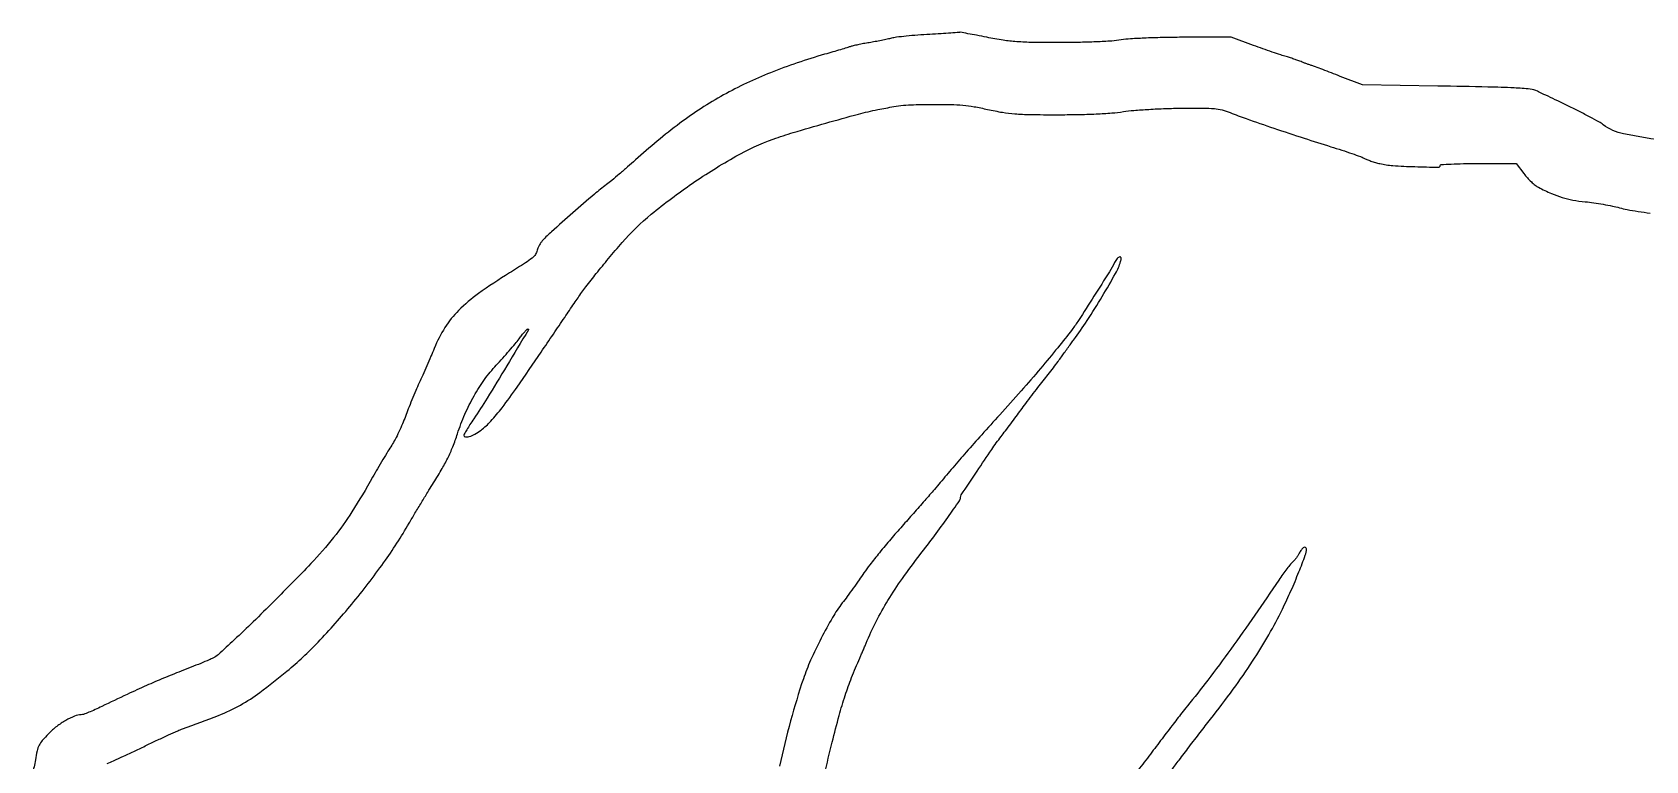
# Model space of a CAD drawing. Extents: x 30 to 2857, y 155 to 3618.
# Drawn here: x 840 to 1600, y 3274 to 3618 of the extents above; entities that cross this region are included whole.
import ezdxf

# ---------------------------------------------------------------- set-up
doc = ezdxf.new("R2010")
doc.units = 0

msp = doc.modelspace()

# ---------------------------------------------------------------- linework, layer by layer
for points in [[(1610.05198, 3566.507789, -0.017294), (1589.418651, 3569.966084, -0.111293), (1579.83433, 3574.272907, 0.032699), (1577.799601, 3575.601993, 0.00531), (1573.660709, 3577.877214, 0.005837), (1568.72162, 3580.450643, 0.005108), (1563.5, 3583.027572, -0.000087), (1558.398967, 3585.481603, -0.00012), (1553.830319, 3587.681844, -0.000073), (1549.984019, 3589.536042, -0.00154), (1548.837255, 3590.093435, 0.089652), (1545.421119, 3591.063512, 0.011715), (1537.852076, 3591.627915, 0.007665), (1525.51395, 3592.068193, 0.0013), (1501.96614, 3592.485925), (1466.432281, 3593.023849), (1455.96614, 3597.082724, 0.001145), (1451.739118, 3598.710875, 0.001313), (1447.693179, 3600.246472, 0.001182), (1444.255155, 3601.531749, 0.007539), (1442.5, 3602.153233, -0.004994), (1441.205049, 3602.60436, -0.003789), (1439.79375, 3603.123992, -0.003831), (1438.476761, 3603.631821, -0.008916), (1437.5, 3604.03735, 0.017326), (1436.409977, 3604.468561, 0.004444), (1434.61875, 3605.08845, 0.004521), (1432.560937, 3605.759529, 0.004579), (1430.5, 3606.390373, -0.008007), (1427.888013, 3607.20952, -0.00232), (1423.884375, 3608.556527, -0.002332), (1419.386701, 3610.116474, -0.002488), (1415, 3611.685457), (1404.5, 3615.5), (1382.5, 3615.5, 0.00474), (1373.21485, 3615.411982, 0.005733), (1364.504843, 3615.146905, 0.005832), (1357.156085, 3614.752965, 0.023314), (1352.677641, 3614.25, -0.023144), (1348.245206, 3613.750682, -0.005803), (1340.978352, 3613.355768, -0.005745), (1332.422173, 3613.088777, -0.004926), (1323.411224, 3613, -0.003694), (1311.05974, 3613.09126, -0.014652), (1303.478933, 3613.425624, -0.019625), (1297.080764, 3614.149278, -0.011135), (1289.402811, 3615.5, 0.001304), (1284.57332, 3616.447862, 0.00214), (1280.479523, 3617.222086, 0.000233), (1276.826285, 3617.895048, 0.229142), (1276.669227, 3617.851783, -0.164509), (1276.510519, 3617.785948, -0.00015), (1272.43721, 3617.513383, -0.001512), (1267.879841, 3617.223641, -0.000924), (1262.5, 3616.907919, 0.005251), (1256.846727, 3616.527036, 0.005962), (1251.4375, 3616.04054, 0.005456), (1246.855657, 3615.522751, 0.032734), (1244.5, 3615.072431, -0.010293), (1242.51612, 3614.600072, -0.00405), (1239.765625, 3614.028005, -0.004006), (1236.781634, 3613.457366, -0.004992), (1234, 3612.977141, 0.005912), (1231.328126, 3612.510803, 0.005958), (1228.675, 3611.982552, 0.005828), (1226.37485, 3611.467937, 0.023843), (1225, 3611.073428, -0.008198), (1223.503599, 3610.592901, -0.001194), (1220.44375, 3609.673345, -0.001351), (1216.820507, 3608.60455, -0.001157), (1213, 3607.498366, 0.024461), (1187.415848, 3598.780045, 0.033075), (1165.3508, 3588.298672, 0.03298), (1144.812433, 3574.973498, 0.024113), (1123.833764, 3557.670323, -0.004296), (1120.152692, 3554.380676, -0.003788), (1116.258587, 3551.012287, -0.003806), (1112.70122, 3548.028413, -0.011488), (1110.215536, 3546.069772, 0.015839), (1104.500202, 3541.485096, 0.002984), (1094.377425, 3532.718803, 0.002502), (1084.306558, 3523.802217, 0.023985), (1080.222725, 3519.781214, 0.031225), (1079.318815, 3518.66972, 0.025032), (1078.485965, 3517.371155, 0.025688), (1077.836031, 3516.088055, 0.056872), (1077.508227, 3515.042718, -0.100223), (1076.715889, 3513.115322, -0.073504), (1075.158979, 3511.398384, -0.029311), (1072.060008, 3509.14415, -0.003097), (1064.5, 3504.361231, 0.015098), (1049.923488, 3494.641715, 0.042134), (1040.5495, 3486.705924, 0.054847), (1034.097281, 3478.63652, 0.044798), (1029.03541, 3468.802688, -0.003728), (1027.476066, 3465.044386, -0.002216), (1025.565068, 3460.588915, -0.002217), (1023.620186, 3456.163171, -0.003825), (1021.957319, 3452.5, 0.006909), (1020.334777, 3448.866274, 0.004227), (1018.516709, 3444.53824, 0.004237), (1016.788504, 3440.220875, 0.007516), (1015.448211, 3436.630178, -0.015045), (1014.110971, 3433.20591, -0.010445), (1012.404571, 3429.418252, -0.010545), (1010.611919, 3425.847368, -0.021299), (1009.023727, 3423.130178, 0.006347), (1007.263671, 3420.315605, 0.00244), (1004.887689, 3416.36324, 0.002415), (1002.351289, 3412.049717, 0.002973), (1000.028373, 3408, -0.012784), (990.26181, 3391.721743, -0.026312), (981.64879, 3379.620854, -0.022174), (970.912831, 3367.269249, -0.00672), (953.567914, 3349.5, -0.0033), (943.70936, 3339.797098, -0.004733), (934.835575, 3331.339758, -0.002618), (927.245541, 3324.315957, -0.071535), (925, 3322.784284, -0.014087), (922.958587, 3321.853954, -0.002497), (919.077853, 3320.238574, -0.0027), (914.507872, 3318.391784, -0.002429), (909.754392, 3316.527338, 0.006019), (901.463881, 3313.2067, 0.006516), (893.473273, 3309.771325, 0.005356), (884.362455, 3305.595337, 0.002376), (872.426967, 3299.899682, -0.007148), (869.218661, 3298.406094, -0.009493), (866.257133, 3297.145531, -0.007173), (863.758378, 3296.178985, -0.088918), (862.759873, 3296, 0.096997), (859.610581, 3295.383255, 0.034632), (855.480027, 3293.357248, 0.033011), (851.168893, 3290.462917, 0.034678), (847.351119, 3287.069825, 0.015896), (844.384634, 3283.841184, 0.061064), (842.871543, 3281.578112, 0.060886), (841.947666, 3279.013289, 0.015743), (841.104874, 3274.692531, -0.027692), (839.679047, 3268.210679, -0.00788)], [(875, 3273.047052, 0.009882), (877.946322, 3274.30279, 0.002474), (882.703125, 3276.470565, 0.002526), (888.119531, 3279.004648, 0.00254), (893.5, 3281.588685, -0.00294), (898.770428, 3284.114685, -0.00333), (903.85625, 3286.474239, -0.003036), (908.203251, 3288.424146, -0.018339), (910.5, 3289.338604, 0.008567), (927.483162, 3295.718947, 0.032482), (937.732715, 3300.562359, 0.034987), (946.890171, 3306.514141, 0.011094), (959.680347, 3316.615269, 0.029917), (974.327509, 3330.273305, 0.017591), (990.219841, 3348.19931, 0.017364), (1005.226646, 3367.718766, 0.023853), (1017.228454, 3386.319733, -0.002465), (1019.976574, 3391.007402, -0.00184), (1023.051504, 3396.150533, -0.001859), (1025.985209, 3400.976041, -0.004234), (1028.244752, 3404.592621, 0.00947), (1032.386242, 3411.378499, 0.01799), (1035.414406, 3417.014255, 0.019999), (1037.81532, 3422.433, 0.015535), (1040.002622, 3428.5, -0.023776), (1043.51513, 3437.761644, -0.026096), (1047.796953, 3446.356012, -0.027208), (1052.756065, 3454.11341, -0.031821), (1058.29603, 3460.869405, 0.005132), (1061.310755, 3464.169894, 0.004423), (1064.411959, 3467.698148, 0.004456), (1067.168338, 3470.948719, 0.012846), (1069, 3473.266816, -0.007973), (1070.388045, 3475.059115, -0.011936), (1071.661732, 3476.575034, -0.006961), (1072.766039, 3477.792805, -0.195561), (1073.146323, 3477.969079, -0.598808), (1073.415624, 3477.519323, -0.000328), (1063.236503, 3460.546611, -0.002934), (1053.94689, 3445.283679, -0.010155), (1047.676647, 3435.56389, 0.005069), (1045.884626, 3432.847057, 0.007503), (1044.373765, 3430.426182, 0.003847), (1043.14661, 3428.356748, 0.132659), (1043, 3427.81389, 0.383522), (1043.707971, 3427.026665, 0.099893), (1045.555481, 3427.199379, 0.056569), (1048.216443, 3428.34126, 0.033634), (1051.094396, 3430.25, 0.045013), (1055.728381, 3434.505323, 0.020428), (1061.01982, 3440.823954, 0.01244), (1068.141501, 3450.562366, 0.003023), (1079.399162, 3467, -0.000174), (1085.175356, 3475.537912, -0.000222), (1090.508612, 3483.407663, -0.000172), (1094.986235, 3490.003635, -0.00186), (1096.808306, 3492.664384, -0.011596), (1100.517508, 3497.779971, -0.005874), (1105.410459, 3504.054641, -0.005299), (1111.174006, 3511.11459, -0.00412), (1117.586749, 3518.674465, -0.042925), (1131.294582, 3532.053931, -0.021594), (1150.639687, 3546.586852, -0.021595), (1171.204202, 3559.420591, -0.042164), (1188.754103, 3567.479336, -0.014082), (1198.198379, 3570.588451, -0.003655), (1213.567189, 3575.050448, -0.003543), (1228.93468, 3579.273153, -0.015982), (1238, 3581.387274, -0.004646), (1245.631339, 3582.838015, -0.02145), (1250.084842, 3583.445982, -0.018113), (1254.888527, 3583.717969, -0.002673), (1264.615611, 3583.863818, -0.007197), (1272.490454, 3583.826439, -0.018608), (1278.161981, 3583.506497, -0.020829), (1283.414496, 3582.791917, -0.011288), (1289.806074, 3581.5, 0.013357), (1296.747369, 3580.126838, 0.023042), (1302.590428, 3579.407363, 0.015802), (1309.803487, 3579.083705, 0.00331), (1322.447045, 3579, 0.004812), (1332.218377, 3579.094033, 0.006785), (1340.923505, 3579.379795, 0.007647), (1348.272656, 3579.833644, 0.017776), (1353.756582, 3580.453301, -0.016294), (1358.687706, 3581.025298, -0.005766), (1365.778496, 3581.532196, -0.005716), (1373.585623, 3581.910377, -0.00669), (1381, 3582.08533, -0.003214), (1391.451011, 3582.124891, -0.021653), (1396.626543, 3581.886953, -0.040629), (1400.265427, 3581.260611, -0.033658), (1404, 3580.027325, 0.012108), (1411.595852, 3577.150552, 0.00273), (1424.65355, 3572.643463, 0.002972), (1438.884354, 3567.912363, 0.004319), (1451.5, 3563.921541, -0.004077), (1456.667112, 3562.289731, -0.005078), (1461.440369, 3560.685625, -0.00416), (1465.417466, 3559.266784, -0.038236), (1467.084233, 3558.507544, 0.03142), (1468.412912, 3557.880329, 0.011644), (1470.353355, 3557.161131, 0.011486), (1472.512713, 3556.472571, 0.01359), (1474.584233, 3555.924759, 0.041004), (1480.69315, 3555.005299, 0.009536), (1491.06738, 3554.503255, 0.003054), (1502.139647, 3554.246602, 0.419221), (1503, 3555.092396, -0.396339), (1503.351821, 3555.466514, -0.002683), (1508.178479, 3555.737319, -0.008076), (1513.93095, 3555.93603, -0.004594), (1520.892437, 3556), (1538.784874, 3556), (1542.446849, 3551.198101, 0.022276), (1544.083335, 3549.23962, 0.01906), (1545.971823, 3547.325771, 0.019488), (1547.823934, 3545.717715, 0.050667), (1549.304412, 3544.758794, 0.014615), (1555.43153, 3541.842105, 0.028902), (1560.475604, 3539.959197, 0.030983), (1565.467714, 3538.750568, 0.019742), (1571.389882, 3537.939471, -0.01128), (1575.388853, 3537.46055, -0.007851), (1579.880153, 3536.747473, -0.007923), (1584.170146, 3535.926866, -0.016203), (1587.5, 3535.121699, 0.021111), (1591.070494, 3534.295347, 0.007395), (1596.2625, 3533.401813, 0.007328), (1602.009579, 3532.586161, 0.008504)], [(1213.017669, 3267.911997, -0.007327), (1216.543345, 3283, -0.005416), (1219.857692, 3295.712341, -0.012661), (1222.679237, 3305.126479, -0.014686), (1225.696881, 3313.500169, -0.010298), (1229.562477, 3322.75, 0.002033), (1230.224617, 3324.263596, 0.001074), (1231.034574, 3326.146875, 0.001069), (1231.855223, 3328.077771, 0.001651), (1232.555221, 3329.75, -0.019754), (1237.264949, 3339.948213, -0.018646), (1242.849741, 3349.945875, -0.017055), (1249.63826, 3360.288767, -0.011759), (1257.989869, 3371.542263, 0.005482), (1264.764753, 3380.435661, 0.006349), (1271.013481, 3389.053985, 0.002278), (1276.516281, 3396.925814, 0.15255), (1277, 3398.47436, -0.147208), (1277.354927, 3399.653766, -0.000631), (1284.817604, 3410.899071, -0.003255), (1291.710366, 3421.112434, -0.013041), (1296.129503, 3427.221328, 0.001915), (1298.157932, 3429.897889, 0.000995), (1300.670188, 3433.253251, 0.000989), (1303.236578, 3436.709409, 0.001507), (1305.449859, 3439.721328, -0.003436), (1307.7466, 3442.821684, -0.001919), (1310.582243, 3446.565015, -0.001914), (1313.478529, 3450.328111, -0.003109), (1315.970936, 3453.5, 0.003011), (1318.322296, 3456.491177, 0.002525), (1320.780667, 3459.690768, 0.002547), (1322.997395, 3462.637248, 0.007004), (1324.521076, 3464.745168, -0.002136), (1325.86527, 3466.643433, -0.001351), (1327.448343, 3468.846299, -0.001357), (1329.015403, 3471.002145, -0.002503), (1330.30307, 3472.745168, 0.016082), (1336.699414, 3481.914304, 0.009377), (1343.801386, 3493.287714, 0.007601), (1350.086804, 3504.158296, 0.054135), (1352.456702, 3509.75, 0.082044), (1352.67677, 3511.446629, 0.458428), (1352.049879, 3511.949835, 0.186984), (1350.879422, 3511.227391, 0.04274), (1349.615475, 3509.223304, -0.020608), (1347.14662, 3504.895919, -0.001532), (1339.891013, 3493.393067, -0.001586), (1332.582823, 3481.965429, -0.019464), (1329.611003, 3477.72306, -0.008016), (1322.844307, 3469.111847, -0.005208), (1314.763175, 3459.369635, -0.004749), (1305.589948, 3448.748558, -0.003785), (1295.5, 3437.461371, 0.001637), (1286.990287, 3428.023812, 0.002575), (1279.749336, 3419.856046, 0.002925), (1273.366667, 3412.494882, 0.003556), (1267.476978, 3405.521682, -0.004755), (1264.738694, 3402.295365, -0.001148), (1260.143237, 3397.008672, -0.001178), (1254.842059, 3390.967104, -0.00117), (1249.5, 3384.936308, 0.005418), (1244.156879, 3378.800045, 0.005141), (1238.852526, 3372.442028, 0.005111), (1234.276612, 3366.722729, 0.01802), (1231.5086, 3362.914626, -0.00472), (1229.219829, 3359.583023, -0.002862), (1226.452176, 3355.682413, -0.002867), (1223.660974, 3351.842603, -0.005047), (1221.304443, 3348.706354, 0.032162), (1216.739481, 3341.891087, 0.012966), (1211.367612, 3332.056688, 0.013084), (1206.385716, 3321.68648, 0.024322), (1202.986064, 3313, 0.014903), (1196.950248, 3293.10856, 0.012569), (1191.727096, 3271.733955, 0.01268)], [(1376.550872, 3269.993736, -0.003723), (1379.998869, 3274.631458, -0.0015), (1384.773505, 3280.915395, -0.001484), (1389.955118, 3287.651109, -0.001881), (1394.784464, 3293.842224, 0.009318), (1405.513017, 3308.026056, 0.01273), (1414.60531, 3321.217307, 0.013984), (1422.26735, 3333.712684, 0.017219), (1428.67394, 3345.791773, 0.009152), (1432.728469, 3354.518835, 0.009236), (1436.448032, 3363.362041, 0.006267), (1439.470859, 3371.22212, 0.088885), (1440, 3374.175152, 0.268584), (1439.602112, 3374.862434, 0.269086), (1438.808615, 3374.858872, 0.095701), (1437.657636, 3373.847288, 0.045456), (1436.591617, 3372.177167, -0.023218), (1435.907404, 3370.992291, -0.017935), (1435.057787, 3369.766183, -0.018261), (1434.179737, 3368.676712, -0.040823), (1433.419921, 3367.93354, 0.050106), (1432.495069, 3366.994799, 0.007221), (1430.836027, 3364.871982, 0.008131), (1428.945118, 3362.29306, 0.006872), (1427.027706, 3359.506373, -0.00478), (1415.733903, 3342.944516, -0.005078), (1404.347534, 3326.934396, -0.005394), (1393.507405, 3312.348955, -0.0086), (1383.895069, 3300.144318, 0.006523), (1381.31258, 3296.893244, 0.001224), (1376.678804, 3290.870518, 0.00131), (1371.299668, 3283.805208, 0.001199), (1365.79556, 3276.5, -0.005608), (1359.916974, 3268.839276, -0.004466)]]:
    msp.add_lwpolyline(points, format="xyb")

doc.saveas('drawing.dxf')
